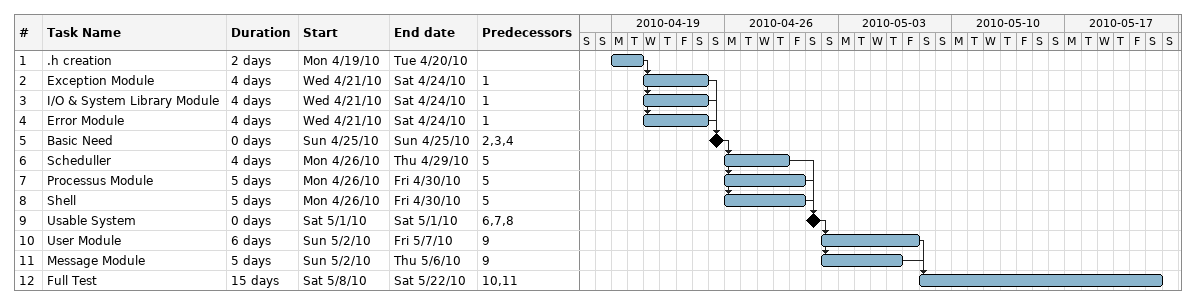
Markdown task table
| ID | Task | Duration | Start | Finish | Predecessors |
|---|---|---|---|---|---|
| 1 | .h creation | 2d | 2010-04-19 | 2010-04-20 |  |
| 2 | Exception Module | 4d | 2010-04-21 | 2010-04-24 | 1 |
| 3 | I/O & System Library Module | 4d | 2010-04-21 | 2010-04-24 | 1 |
| 4 | Error Module | 4d | 2010-04-21 | 2010-04-24 | 1 |
| 5 | Basic Need | 0d | 2010-04-25 | 2010-04-25 | 2, 3, 4 |
| 6 | Scheduller | 4d | 2010-04-26 | 2010-04-29 | 5 |
| 7 | Processus Module | 5d | 2010-04-26 | 2010-04-30 | 5 |
| 8 | Shell | 5d | 2010-04-26 | 2010-04-30 | 5 |
| 9 | Usable System | 0d | 2010-05-01 | 2010-05-01 | 6, 7, 8 |
| 10 | User Module | 6d | 2010-05-02 | 2010-05-07 | 9 |
| 11 | Message Module | 5d | 2010-05-02 | 2010-05-06 | 9 |
| 12 | Full Test | 15d | 2010-05-08 | 2010-05-22 | 10, 11 |
